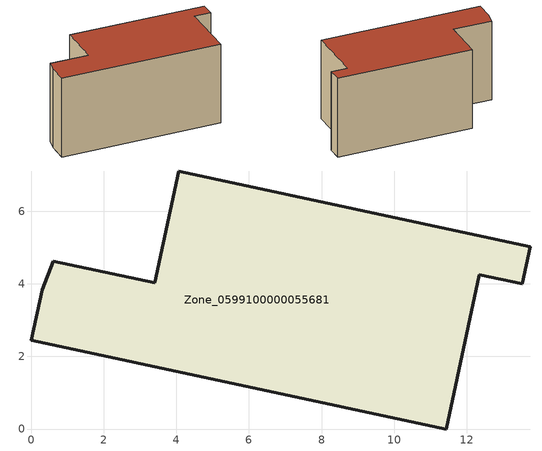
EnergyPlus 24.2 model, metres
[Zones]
Zone_0599100000055681
 floor ground (C_G): 0.3,3.84 0.61,4.63 3.4,4.03 4.06,7.11 13.75,5.02 13.53,4 12.35,4.25 11.44,0 0,2.45 z0
 wall outside (C_F): 0.3,3.84 0,2.45 11.44,0 12.35,4.25 13.53,4 13.75,5.02 4.06,7.11 3.4,4.03 0.61,4.63 0.3,3.84 z0:5.99
 roof outside (C_R): 0.61,4.63 0.3,3.84 0,2.45 11.44,0 12.35,4.25 13.53,4 13.75,5.02 4.06,7.11 3.4,4.03 z5.99
[BUILDING]
Pand.0599100000055681: North Axis=0; Terrain=City; Loads Convergence Tolerance Value=0.04; Temperature Convergence Tolerance Value=0.4; Solar Distribution=FullExterior; Maximum Number of Warmup Days=25; Minimum Number of Warmup Days=1
[Site:Location]
Rotterdam.The.Hague.AP_ZH_NLD Design_Conditions: Latitude=51.96; Longitude=4.45; Time Zone=1; Elevation=-4.5
[SITE:GROUNDTEMPERATURE:BUILDINGSURFACE]
18, 18, 18, 18, 18, 18, 18, 18, 18, 18, 18, 18
[MATERIAL] Thermal Absorptance=0.9; Solar Absorptance=0.7; Visible Absorptance=0.7
Name | Roughness | Thickness | Conductivity | Density | Specific Heat
G.TI.1975-1991 | MediumSmooth | 0.15 | 0.288461 | 540 | 1210
F.TI.1975-1991 | Rough | 0.3 | 0.230769 | 1920 | 840
R.TI.1975-1991 | MediumRough | 0.2 | 0.153846 | 1500 | 1000
[CONSTRUCTION]
C_G: G.TI.1975-1991
C_F: F.TI.1975-1991
C_R: R.TI.1975-1991
[ZONE]
Zone_0599100000055681: Type=1; Multiplier=1; Ceiling Height=Autocalculate; Volume=Autocalculate; Floor Area=autocalculate; Part of Total Floor Area=Yes
[ZONEINFILTRATION:DESIGNFLOWRATE]
Infil_Zone_0599100000055681: Zone or ZoneList or Space or SpaceList=Zone_0599100000055681; Schedule=AlwaysOn; Design Flow Rate Calculation Method=Flow/Area; Flow Rate per Floor Area=0.003; Constant Term Coefficient=1; Temperature Term Coefficient=0; Velocity Term Coefficient=0; Velocity Squared Term Coefficient=0
[HVACTEMPLATE:ZONE:IDEALLOADSAIRSYSTEM]
Zone_0599100000055681: Maximum Heating Supply Air Temperature=50; Minimum Cooling Supply Air Temperature=13; Maximum Heating Supply Air Humidity Ratio=0.0156; Minimum Cooling Supply Air Humidity Ratio=0.0077; Heating Limit=NoLimit; Cooling Limit=NoLimit; Dehumidification Control Type=ConstantSensibleHeatRatio; Cooling Sensible Heat Ratio=0.7; Dehumidification Setpoint=60; Humidification Control Type=None; Humidification Setpoint=30; Outdoor Air Method=None; Outdoor Air Flow Rate per Person=0.00944; Outdoor Air Flow Rate per Zone Floor Area=0; Outdoor Air Flow Rate per Zone=0; Demand Controlled Ventilation Type=None; Outdoor Air Economizer Type=NoEconomizer; Heat Recovery Type=None; Sensible Heat Recovery Effectiveness=0.7; Latent Heat Recovery Effectiveness=0.65
[ZONECONTROL:THERMOSTAT]
ThermostatControl_Zone_0599100000055681: Zone or ZoneList=Zone_0599100000055681; Control Type Schedule=DualSetpointControlType; Control 1=Thermostat_Zone_0599100000055681; Temperature Difference Between Cutout And Setpoint=0
[THERMOSTATSETPOINT:DUALSETPOINT]
Thermostat_Zone_0599100000055681: Heating Setpoint Temperature Schedule=HeatingSetpoint_Zone_0599100000055681; Cooling Setpoint Temperature Schedule=CoolingSetpoint_Zone_0599100000055681
[SCHEDULE:COMPACT]
HeatingSetpoint_Zone_0599100000055681: Through: 12/31, For: AllDays, Until: 24:00, 21
CoolingSetpoint_Zone_0599100000055681: Through: 12/31, For: AllDays, Until: 24:00, 24
DualSetpointControlType: Through: 12/31, For: AllDays, Until: 24:00, 4
AlwaysOn: Through: 12/31, For: AllDays, Until: 24:00, 1
